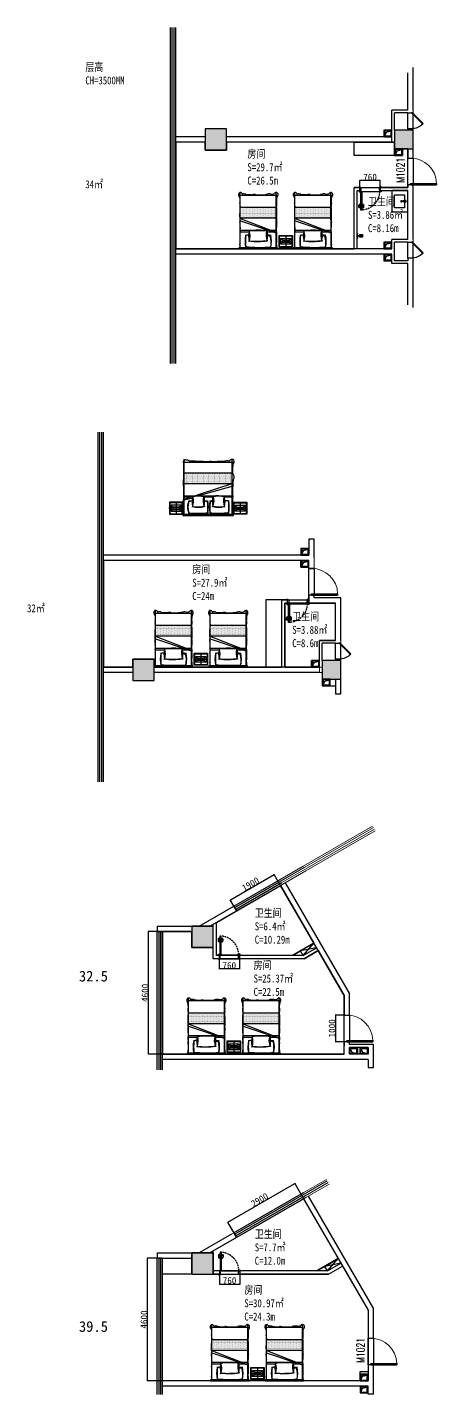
# Model space of a CAD drawing. Extents: x -153478 to 95136, y -45571 to 574449.
# Drawn here: x -72103 to -56765, y -45571 to 5682 of the extents above; entities that cross this region are included whole.
import ezdxf

# ---------------------------------------------------------------- set-up
doc = ezdxf.new("R2010")
doc.units = 0
doc.header["$LTSCALE"] = 10
doc.header["$MEASUREMENT"] = 0
doc.linetypes.add('DASHED', pattern=[19.05, 12.7, -6.35])
doc.layers.get('0').update_dxf_attribs({"linetype": 'CONTINUOUS'})
doc.layers.get('Defpoints').update_dxf_attribs({"color": 148, "linetype": 'CONTINUOUS'})
for name, color, linetype in [('A 固定家具', 43, 'CONTINUOUS'), ('A 新建墙体', 160, 'CONTINUOUS'), ('A 活动家具', 43, 'CONTINUOUS'), ('A 装饰完成面', 6, 'CONTINUOUS'), ('A建筑墙体', 160, 'CONTINUOUS'), ('A建筑窗户', 136, 'CONTINUOUS'), ('B门', 136, 'CONTINUOUS'), ('COLUMN', 9, 'CONTINUOUS'), ('C地面造型', 150, 'CONTINUOUS'), ('D天花造型', 114, 'CONTINUOUS'), ('PUB_HATCH', 251, 'CONTINUOUS'), ('WINDOW', 136, 'CONTINUOUS'), ('WINDOW_TEXT', 30, 'CONTINUOUS')]:
    doc.layers.add(name, color=color, linetype=linetype)
doc.layers.add('WALL', color=160, linetype='CONTINUOUS', lineweight=9)
doc.layers.add('填充', color=251, linetype='CONTINUOUS', lineweight=0)
doc.styles.add('-宋体', font='simhei.ttf', dxfattribs={"width": 0.8})
doc.styles.add('_TCH_WINDOW', font='SIMPLEX', dxfattribs={"height": 3.5, "bigfont": 'GBCBIG'})
doc.styles.get("Standard").update_dxf_attribs({"font": 'simhei.ttf'})
doc.styles.add('中文说明', font='simhei.ttf')
doc.dimstyles.get("Standard").update_dxf_attribs({"dimscale": 5, "dimtxt": 50, "dimasz": 1, "dimexe": 2.5, "dimexo": 3, "dimgap": 1.5, "dimtad": 1, "dimdec": 0, "dimzin": 0, "dimdsep": 46, "dimtxsty": 'Standard', "dimblk": 'ARCHTICK', "dimcen": 0.09, "dimadec": 0, "dimazin": 0, "dimtfac": 1, "dimtdec": 0, "dimtix": 1, "dimtmove": 2, "dimatfit": 3, "dimfxl": 1, "dimtolj": 1, "dimtzin": 0, "dimarcsym": 0})

# ---------------------------------------------------------------- blocks, each defined once
blk = doc.blocks.new('A$C653002DA')
at = {"color": 160}
for points in [[(0, 250), (0, 0), (300, 0), (300, 250)], [(30, 220), (30, 30), (270, 30), (270, 220)]]:
    blk.add_lwpolyline(points, close=True, dxfattribs=at)
at = {"color": 8}
blk.add_lwpolyline([(30, 30), (91, 175), (270, 220)], dxfattribs=at)
blk = doc.blocks.new('_FZH')
at = {"color": 160}
blk.add_lwpolyline([(-0.5, -0.5), (0.5, -0.5), (0.5, 0.5), (-0.5, 0.5)], close=True, dxfattribs=at)
at = {"layer": 'PUB_HATCH', "color": 8}
blk.add_solid([(-0.5, -0.5), (0.5, -0.5), (-0.5, 0.5), (0.5, 0.5)], dxfattribs=at)
blk = doc.blocks.new('$DorLib2D$00000001')
for p, q in [((0.45, 0.975), (0.5, 0.975)), ((0.45, 0), (0.45, 0.975)), ((0.5, 0), (0.5, 0.975)), ((0.5, 0), (0.45, 0))]:
    blk.add_line(p, q)
at = {"lineweight": 13}
blk.add_arc((0.475, 0), 0.975, 91.4693, 180, dxfattribs=at)
blk = doc.blocks.new('门把手01')
at = {"color": 8}
for p, q in [((-88, 103), (-88, 181)), ((-73, 123), (-73, 181)), ((-31, 88), (-73, 88)), ((-31, 113), (-63, 113)), ((33, 113), (65, 113)), ((33, 88), (75, 88)), ((75, 123), (75, 181)), ((90, 103), (90, 181))]:
    blk.add_line(p, q, dxfattribs=at)
for points in [[(-31, 73), (-31, 128), (-24, 128), (-24, 73)], [(33, 73), (33, 128), (26, 128), (26, 73)]]:
    blk.add_lwpolyline(points, close=True, dxfattribs=at)
for centre, radius, start, end in [((-38, 178), 50.5, 118.8609, 176.6301), ((-73, 103), 15, 180, 270), ((-20, 176), 53.5, 132.2484, 174.3866), ((-63, 123), 10, 180, 270), ((-59, 219), 4.64, 312.2484, 132.2484), ((61, 219), 4.64, 47.7516, 227.7516), ((22, 176), 53.5, 5.6134, 47.7516), ((40, 178), 50.5, 3.3699, 61.1391), ((65, 123), 10, 270, 0), ((75, 103), 15, 270, 0)]:
    blk.add_arc(centre, radius, start, end, dxfattribs=at)
blk = doc.blocks.new('门套1(可替换)')
at = {"layer": 'A 装饰完成面'}
blk.add_lwpolyline([(0, 0), (60, 0), (60, -20), (25, -20), (25, -20, 0.294316), (8, -14, -0.513708), (5, -13), (0, -13), (0, 0)], format="xyb", dxfattribs=at)
blk = doc.blocks.new('*U218')
at = {"layer": 'A 装饰完成面'}
for p, q in [((-30, 0), (-30, -150)), ((730, 0), (730, -150))]:
    blk.add_line(p, q, dxfattribs=at)
for points in [[(-30, -150), (10, -150), (10, -50), (0, -50), (0, 0), (-30, 0)], [(730, -150), (690, -150), (690, -50), (700, -50), (700, 0), (730, 0)]]:
    blk.add_lwpolyline(points, dxfattribs=at)
at = {"layer": 'B门'}
blk.add_lwpolyline([(0, 0), (45, 0), (45, 700), (0, 700)], close=True, dxfattribs=at)
at = {"layer": 'B门', "color": 8, "linetype": 'DASHED', "ltscale": 0.5}
blk.add_arc((0, 0), 700, 0, 90, dxfattribs=at)
at = {"layer": 'C地面造型'}
for p, q in [((0, 0), (700, 0)), ((0, -150), (690, -150))]:
    blk.add_line(p, q, dxfattribs=at)
at = {"layer": 'D天花造型'}
for p, q in [((0, 0), (700, 0)), ((0, -150), (690, -150))]:
    blk.add_line(p, q, dxfattribs=at)
at = {"layer": 'A 装饰完成面', "rotation": 180}
blk.add_blockref('门套1(可替换)', (0, 0), dxfattribs=at)
at = {"layer": 'A 装饰完成面', "xscale": -1, "rotation": 180}
blk.add_blockref('门套1(可替换)', (700, 0), dxfattribs=at)
at = {"layer": 'A 装饰完成面', "xscale": -1}
blk.add_blockref('门套1(可替换)', (0, -150), dxfattribs=at)
at = {"layer": 'A 装饰完成面'}
blk.add_blockref('门套1(可替换)', (700, -150), dxfattribs=at)
at = {"layer": 'B门', "rotation": 180}
blk.add_blockref('门把手01', (23, 700), dxfattribs=at)
blk = doc.blocks.new('*U133')
at = {"layer": 'A 装饰完成面'}
for p, q in [((-30, 0), (-30, -120)), ((730, 0), (730, -120))]:
    blk.add_line(p, q, dxfattribs=at)
for points in [[(-30, -120), (10, -120), (10, -50), (0, -50), (0, 0), (-30, 0)], [(730, -120), (690, -120), (690, -50), (700, -50), (700, 0), (730, 0)]]:
    blk.add_lwpolyline(points, dxfattribs=at)
at = {"layer": 'B门'}
blk.add_lwpolyline([(0, 0), (45, 0), (45, 700), (0, 700)], close=True, dxfattribs=at)
at = {"layer": 'B门', "color": 8, "linetype": 'DASHED', "ltscale": 0.5}
blk.add_arc((0, 0), 700, 0, 90, dxfattribs=at)
at = {"layer": 'C地面造型'}
for p, q in [((0, 0), (700, 0)), ((0, -120), (690, -120))]:
    blk.add_line(p, q, dxfattribs=at)
at = {"layer": 'D天花造型'}
for p, q in [((0, 0), (700, 0)), ((0, -120), (690, -120))]:
    blk.add_line(p, q, dxfattribs=at)
at = {"layer": 'A 装饰完成面', "rotation": 180}
blk.add_blockref('门套1(可替换)', (0, 0), dxfattribs=at)
at = {"layer": 'A 装饰完成面', "xscale": -1, "rotation": 180}
blk.add_blockref('门套1(可替换)', (700, 0), dxfattribs=at)
at = {"layer": 'A 装饰完成面', "xscale": -1}
blk.add_blockref('门套1(可替换)', (0, -120), dxfattribs=at)
at = {"layer": 'A 装饰完成面'}
blk.add_blockref('门套1(可替换)', (700, -120), dxfattribs=at)
at = {"layer": 'B门', "rotation": 180}
blk.add_blockref('门把手01', (23, 700), dxfattribs=at)
blk = doc.blocks.new('$DorLib2D$00000082')
for p, q in [((-0.207, 0.757), (-0.179, 0.785)), ((0.5, 0.05), (-0.207, 0.757)), ((0.528, 0.078), (-0.179, 0.785)), ((0.5, 0.05), (0.528, 0.078))]:
    blk.add_line(p, q)
blk.add_arc((0.5, 0.05), 1, 135, 180)
blk = doc.blocks.new('_ArchTick')
at = {"color": 0, "linetype": 'ByBlock', "const_width": 0.4}
blk.add_lwpolyline([(-0.5, -0.5), (0.5, 0.5)], dxfattribs=at)
blk = doc.blocks.new('*D350')
at = {"color": 0, "linetype": 'ByBlock', "lineweight": -2, "transparency": 16777216}
for p, q in [((-59640, -363), (-59640, -52)), ((-58880, -65), (-59640, -65)), ((-58880, -363), (-58880, -52))]:
    blk.add_line(p, q, dxfattribs=at)
at = {"layer": 'Defpoints', "color": 0, "linetype": 'ByBlock', "transparency": 16777216}
for p in [(-59640, -65), (-59640, -378), (-58880, -378)]:
    blk.add_point(p, dxfattribs=at)
at = {"color": 0, "linetype": 'ByBlock', "lineweight": -2, "transparency": 16777216, "xscale": 5, "yscale": 5, "zscale": 5}
for p, rotation in [((-59640, -65), 179.9999999999972), ((-58880, -65), 359.9999999999973)]:
    blk.add_blockref('_ArchTick', p, dxfattribs=dict(at, rotation=rotation))
at = {"color": 0, "linetype": 'ByBlock', "transparency": 16777216, "insert": (-59260, 69), "char_height": 250, "attachment_point": 5}
blk.add_mtext('\\A1;760', dxfattribs=at)
blk = doc.blocks.new('*D351')
at = {"color": 0, "linetype": 'ByBlock', "lineweight": -2, "transparency": 16777216}
for p, q in [((-67051, -28210), (-67572, -28210)), ((-67560, -32810), (-67560, -28210)), ((-67051, -32810), (-67572, -32810))]:
    blk.add_line(p, q, dxfattribs=at)
at = {"layer": 'Defpoints', "color": 0, "linetype": 'ByBlock', "transparency": 16777216}
for p in [(-67560, -28210), (-67036, -28210), (-67036, -32810)]:
    blk.add_point(p, dxfattribs=at)
at = {"color": 0, "linetype": 'ByBlock', "lineweight": -2, "transparency": 16777216, "xscale": 5, "yscale": 5, "zscale": 5}
for p, rotation in [((-67560, -28210), 90), ((-67560, -32810), 270)]:
    blk.add_blockref('_ArchTick', p, dxfattribs=dict(at, rotation=rotation))
at = {"color": 0, "linetype": 'ByBlock', "transparency": 16777216, "insert": (-67694, -30510), "char_height": 250, "attachment_point": 5, "rotation": 90}
blk.add_mtext('\\A1;4600', dxfattribs=at)
blk = doc.blocks.new('*D352')
at = {"color": 0, "linetype": 'ByBlock', "lineweight": -2, "transparency": 16777216}
for p, q in [((-64494, -27027), (-62849, -26077)), ((-62623, -26469), (-62855, -26067)), ((-64268, -27419), (-64500, -27017))]:
    blk.add_line(p, q, dxfattribs=at)
at = {"layer": 'Defpoints', "color": 0, "linetype": 'ByBlock', "transparency": 16777216}
for p in [(-62849, -26077), (-62615, -26482), (-64261, -27432)]:
    blk.add_point(p, dxfattribs=at)
at = {"color": 0, "linetype": 'ByBlock', "lineweight": -2, "transparency": 16777216, "xscale": 5, "yscale": 5, "zscale": 5}
for p, rotation in [((-62849, -26077), 30.00000008806573), ((-64494, -27027), 210.0000000880657)]:
    blk.add_blockref('_ArchTick', p, dxfattribs=dict(at, rotation=rotation))
at = {"color": 0, "linetype": 'ByBlock', "transparency": 16777216, "insert": (-63738, -26436), "char_height": 250, "attachment_point": 5, "rotation": 30}
blk.add_mtext('\\A1;1900', dxfattribs=at)
blk = doc.blocks.new('*D353')
at = {"color": 0, "linetype": 'ByBlock', "lineweight": -2, "transparency": 16777216}
for p, q in [((-64916, -29245), (-64916, -29626)), ((-64156, -29614), (-64916, -29614)), ((-64156, -29245), (-64156, -29626))]:
    blk.add_line(p, q, dxfattribs=at)
at = {"layer": 'Defpoints', "color": 0, "linetype": 'ByBlock', "transparency": 16777216}
for p in [(-64916, -29230), (-64916, -29614), (-64156, -29230)]:
    blk.add_point(p, dxfattribs=at)
at = {"color": 0, "linetype": 'ByBlock', "lineweight": -2, "transparency": 16777216, "xscale": 5, "yscale": 5, "zscale": 5}
for p, rotation in [((-64916, -29614), 180.0000000000028), ((-64156, -29614), 2.717825964282384e-12)]:
    blk.add_blockref('_ArchTick', p, dxfattribs=dict(at, rotation=rotation))
at = {"color": 0, "linetype": 'ByBlock', "transparency": 16777216, "insert": (-64536, -29480), "char_height": 250, "attachment_point": 5}
blk.add_mtext('\\A1;760', dxfattribs=at)
blk = doc.blocks.new('*D354')
at = {"color": 0, "linetype": 'ByBlock', "lineweight": -2, "transparency": 16777216}
for p, q in [((-60251, -31340), (-60564, -31340)), ((-60551, -31340), (-60551, -32340)), ((-60251, -32340), (-60564, -32340))]:
    blk.add_line(p, q, dxfattribs=at)
at = {"layer": 'Defpoints', "color": 0, "linetype": 'ByBlock', "transparency": 16777216}
for p in [(-60236, -31340), (-60551, -32340), (-60236, -32340)]:
    blk.add_point(p, dxfattribs=at)
at = {"color": 0, "linetype": 'ByBlock', "lineweight": -2, "transparency": 16777216, "xscale": 5, "yscale": 5, "zscale": 5}
for p, rotation in [((-60551, -31340), 90), ((-60551, -32340), 270)]:
    blk.add_blockref('_ArchTick', p, dxfattribs=dict(at, rotation=rotation))
at = {"color": 0, "linetype": 'ByBlock', "transparency": 16777216, "insert": (-60685, -31840), "char_height": 250, "attachment_point": 5, "rotation": 90}
blk.add_mtext('\\A1;1000', dxfattribs=at)
blk = doc.blocks.new('*D355')
at = {"color": 0, "linetype": 'ByBlock', "lineweight": -2, "transparency": 16777216}
for p, q in [((-67051, -40455), (-67610, -40455)), ((-67598, -45055), (-67598, -40455)), ((-67051, -45055), (-67610, -45055))]:
    blk.add_line(p, q, dxfattribs=at)
at = {"layer": 'Defpoints', "color": 0, "linetype": 'ByBlock', "transparency": 16777216}
for p in [(-67598, -40455), (-67036, -40455), (-67036, -45055)]:
    blk.add_point(p, dxfattribs=at)
at = {"color": 0, "linetype": 'ByBlock', "lineweight": -2, "transparency": 16777216, "xscale": 5, "yscale": 5, "zscale": 5}
for p, rotation in [((-67598, -40455), 90), ((-67598, -45055), 270)]:
    blk.add_blockref('_ArchTick', p, dxfattribs=dict(at, rotation=rotation))
at = {"color": 0, "linetype": 'ByBlock', "transparency": 16777216, "insert": (-67732, -42755), "char_height": 250, "attachment_point": 5, "rotation": 90}
blk.add_mtext('\\A1;4600', dxfattribs=at)
blk = doc.blocks.new('*D356')
at = {"color": 0, "linetype": 'ByBlock', "lineweight": -2, "transparency": 16777216}
for p, q in [((-64588, -39109), (-62076, -37659)), ((-61757, -38213), (-62083, -37649)), ((-64268, -39663), (-64594, -39099))]:
    blk.add_line(p, q, dxfattribs=at)
at = {"layer": 'Defpoints', "color": 0, "linetype": 'ByBlock', "transparency": 16777216}
for p in [(-62076, -37659), (-61749, -38226), (-64261, -39676)]:
    blk.add_point(p, dxfattribs=at)
at = {"color": 0, "linetype": 'ByBlock', "lineweight": -2, "transparency": 16777216, "xscale": 5, "yscale": 5, "zscale": 5}
for p, rotation in [((-62076, -37659), 29.99996785560417), ((-64588, -39109), 209.9999678556042)]:
    blk.add_blockref('_ArchTick', p, dxfattribs=dict(at, rotation=rotation))
at = {"color": 0, "linetype": 'ByBlock', "transparency": 16777216, "insert": (-63399, -38269), "char_height": 250, "attachment_point": 5, "rotation": 30}
blk.add_mtext('\\A1;2900', dxfattribs=at)
blk = doc.blocks.new('*D357')
at = {"color": 0, "linetype": 'ByBlock', "lineweight": -2, "transparency": 16777216}
for p, q in [((-64906, -41070), (-64906, -41437)), ((-64906, -41425), (-64146, -41425)), ((-64146, -41070), (-64146, -41437))]:
    blk.add_line(p, q, dxfattribs=at)
at = {"layer": 'Defpoints', "color": 0, "linetype": 'ByBlock', "transparency": 16777216}
for p in [(-64906, -41055), (-64146, -41055), (-64146, -41425)]:
    blk.add_point(p, dxfattribs=at)
at = {"color": 0, "linetype": 'ByBlock', "lineweight": -2, "transparency": 16777216, "xscale": 5, "yscale": 5, "zscale": 5, "rotation": 180}
blk.add_blockref('_ArchTick', (-64906, -41425), dxfattribs=at)
at = {"color": 0, "linetype": 'ByBlock', "lineweight": -2, "transparency": 16777216, "xscale": 5, "yscale": 5, "zscale": 5}
blk.add_blockref('_ArchTick', (-64146, -41425), dxfattribs=at)
at = {"color": 0, "linetype": 'ByBlock', "transparency": 16777216, "insert": (-64526, -41291), "char_height": 250, "attachment_point": 5}
blk.add_mtext('\\A1;760', dxfattribs=at)
blk = doc.blocks.new('600x450床头几')
at = {"layer": 'A 活动家具', "color": 8, "linetype": 'Continuous'}
for p, q in [((223, 0), (-323, 0)), ((-175, 45), (-240, 110)), ((-50, -190), (-50, 190)), ((75, 45), (140, 110)), ((-175, -45), (-240, -110)), ((75, -45), (140, -110))]:
    blk.add_line(p, q, dxfattribs=at)
at = {"layer": 'A 活动家具', "linetype": 'Continuous'}
for points in [[(200, 225), (200, -225), (-300, -225), (-300, 225)], [(180, 205), (180, -205), (-280, -205), (-280, 205)], [(140, -110), (-240, -110), (-240, 110), (140, 110)]]:
    blk.add_lwpolyline(points, close=True, dxfattribs=at)
at = {"layer": 'A 活动家具', "color": 8, "linetype": 'Continuous'}
blk.add_lwpolyline([(75, -45), (-175, -45), (-175, 45), (75, 45)], close=True, dxfattribs=at)
blk = doc.blocks.new('1800X2000床A')
at = {"layer": 'A 活动家具', "linetype": 'Continuous'}
h = blk.add_hatch(dxfattribs=at)
h.set_pattern_fill('DOTS', color=256, scale=20, angle=90, style=0)
h.set_pattern_definition([(90, (-37064.08, -174013.955), (-31.75, 15.875), [0, -31.75])])
h.paths.add_polyline_path([(-900, -572), (-900, -172), (900, -172), (900, -572)])
for p, q in [((-900, 980), (-900, -1090)), ((900, 980), (900, -1090)), ((-947, 340), (-611, 340)), ((-454, 290), (-947, 290)), ((403, 284), (-900, -79)), ((900, 411), (-897, -172)), ((263, 290), (-293, 290)), ((-170, 340), (140, 340)), ((900, 290), (425, 290)), ((900, 438), (586, 357)), ((656, 340), (900, 340)), ((900, -172), (-900, -172)), ((954, -980), (-947, -980)), ((900, -572), (-900, -572))]:
    blk.add_line(p, q, dxfattribs=at)
for points in [[(914, -523, 0.011501), (915, -658, -0.027887), (914, -812, 0.011645), (918, -984, -0.522577), (807, -1071, -0.144021), (749, -1047, 0.120265), (697, -1029, 0.023323), (628, -1023, -0.068959), (565, -1028, -0.011626), (431, -1017, -0.119793), (400, -1011, 0.046791), (291, -1013, -0.023628), (191, -1010, 0.055897), (-51, -1013, -0.053528), (-92, -1020, -0.053528), (-132, -1013, 0.055897), (-374, -1010, -0.187873), (-362, -1013, 0.036947), (-500, -1011, 0.036442), (-635, -1026, -0.141351), (-766, -1028, 0.342539), (-828, -1049, -0.123892), (-881, -1090, -0.37589), (-956, -1057, -0.329446), (-939, -932, 0.211134), (-922, -891, -0.024888), (-915, -754, 0.06219), (-910, -627, 0.218233), (-943, -511, -0.123513), (-964, -411, -0.129887), (-944, -315, 0.095063), (-924, -182, -0.016498), (-918, -32, 0.039412), (-910, 174, -0.025508), (-910, 328, 0.038458), (-913, 452, -0.058958), (-920, 589, -0.00267), (-915, 817, -0.013848), (-913, 980, -0.011292)], [(911, 980, -0.018567), (915, 762, -0.00267), (920, 533, -0.058958), (913, 396, 0.038458), (910, 273, -0.025508), (910, 118, 0.039412), (918, -88, -0.016498), (924, -238)], [(924, -238, 0.037552), (914, -523)]]:
    blk.add_lwpolyline(points, format="xyb", dxfattribs=at)
blk.add_lwpolyline([(-950, 1020), (-950, 980), (950, 980), (950, 1020), (-950, 1020), (-950, 980)], dxfattribs=at)
for centre, radius, start, end in [((444, 707), 1238, 170.1485, 190.6384), ((-379, -2732), 3664, 84.876, 96.3909), ((1854, 687), 2630, 174.4826, 185.0365), ((-408, -973), 1927, 79.5219, 101.0093), ((30, 506), 662, 163.9263, 197.1409), ((-426, -501), 1200, 76.8202, 99.5534), ((-1146, 492), 573, 340.1161, 22.5374), ((-405, -238), 949, 76.0297, 102.2512), ((259, 469), 481, 151.9201, 201.9524), ((-1668, 485), 1505, 353.1514, 7.5533), ((-561, 2819), 2357, 279.7319, 282.3002), ((-1148, 755), 1091, 346.1307, 9.5201), ((-1062, 703), 1018, 346.621, 13.2374), ((427, -2160), 3099, 84.0575, 98.1925), ((1936, 696), 1940, 173.0204, 186.6449), ((392, -1692), 2642, 82.6669, 98.5823), ((2201, 751), 2195, 175.1743, 187.1461), ((397, -501), 1200, 80.4466, 103.1798), ((1639, 485), 1505, 172.4467, 186.8486), ((-288, 469), 481, 338.0476, 28.0799), ((375, -238), 949, 77.7488, 103.9703), ((1117, 492), 573, 157.4626, 199.8839), ((-59, 506), 662, 342.8591, 16.0737), ((285, 707), 487, 329.872, 28.9386), ((-110, 718), 865, 345.0144, 14.054), ((-461, 2819), 2357, 262.1069, 265.8698), ((-372, 3643), 3190, 262.7818, 265.3485), ((-383, 2242), 1941, 262.7128, 276.541), ((-376, 1254), 970, 256.4986, 282.0521), ((-472, 3643), 3190, 275.562, 277.4104), ((393, 3966), 3498, 263.3537, 265.7442), ((430, 3708), 3235, 262.6102, 264.7442), ((353, 2242), 1941, 263.459, 277.2872), ((347, 1254), 970, 257.9479, 283.5014), ((330, 3708), 3235, 274.8347, 277.4934), ((293, 3966), 3498, 275.0712, 277.0989)]:
    blk.add_arc(centre, radius, start, end, dxfattribs=at)
blk = doc.blocks.new('1800X2000床组块A')
at = {"layer": 'A 活动家具', "color": 0, "linetype": 'Continuous'}
for name, p in [('600x450床头几', (-1150, 750)), ('1800X2000床A', (0, 0))]:
    blk.add_blockref(name, p, dxfattribs=at)
at = {"layer": 'A 活动家具', "color": 0, "linetype": 'Continuous', "xscale": -1}
blk.add_blockref('600x450床头几', (1150, 750), dxfattribs=at)
blk = doc.blocks.new('A$C009A5797')
at = {"layer": 'A 活动家具', "linetype": 'Continuous'}
h = blk.add_hatch(dxfattribs=at)
h.set_pattern_fill('DOTS', color=256, scale=20, style=0)
h.set_pattern_definition([(0, (-14785.876, -183188.47), (15.875, 31.75), [0, -31.75])])
h.paths.add_polyline_path([(673, -1541), (673, -1145), (-674, -1145), (-673, -1541)])
for p, q in [((725, 0), (-725, 0)), ((-675, -40), (-673, -2109)), ((675, -40), (675, -2109)), ((-676, -584), (698, -1046)), ((-674, -607), (697, -1140)), ((-343, -637), (-674, -637)), ((-672, -689), (685, -689)), ((683, -638), (343, -638)), ((-685, -1145), (697, -1145)), ((-700, -2000), (719, -2000)), ((-684, -1541), (673, -1541))]:
    blk.add_line(p, q, dxfattribs=at)
blk.add_lwpolyline([(-725, 0), (-725, -40), (725, -40), (725, 0)], dxfattribs=at)
for centre, radius, start, end in [((-116, -433), 578, 176.0367, 189.5331), ((20492, -724), 21187, 178.4924, 179.1043), ((-1576, -85), 892, 354.7592, 2.8818), ((514, -280), 1008, 166.7626, 193.379), ((-51, -6579), 6526, 85.2367, 93.8193), ((-12, -3494), 3464, 81.8348, 97.7717), ((600, -228), 1080, 170.4799, 193.8693), ((140, 3088), 3606, 260.1257, 262.1916), ((33, 4425), 4952, 264.086, 265.5621), ((55, -3054), 2771, 83.7476, 98.6202), ((1140, -496), 1490, 172.4467, 186.8486), ((-768, -511), 476, 338.0476, 28.0799), ((22, -2611), 2339, 82.2454, 98.8396), ((873, -488), 567, 157.4626, 199.8839), ((-292, -475), 655, 342.8591, 16.0737), ((222, 1100), 1618, 274.9667, 279.4861), ((152, 1590), 2117, 275.6883, 278.8235), ((-2123, -296), 2604, 354.9635, 5.5174), ((-728, -275), 1226, 349.3616, 9.8515), ((1454, -87), 771, 176.4761, 185.8829), ((116, -433), 578, 350.4669, 3.9633), ((-20492, -724), 21187, 0.8957, 1.5076), ((3140, -1251), 3839, 176.3593, 185.151), ((-1978, -857), 1296, 353.3302, 2.3581), ((-1479, -606), 797, 356.782, 5.5915), ((813, -727), 1498, 177.0776, 182.9224), ((-21, 3860), 4537, 265.7442, 274.7409), ((-22, 1704), 2398, 262.3807, 278.5331), ((1479, -606), 797, 174.4085, 183.218), ((1978, -857), 1296, 177.6419, 186.6698), ((-812, -727), 1498, 357.0776, 2.9224), ((-3140, -1251), 3839, 354.849, 3.6407), ((-636, -2026), 105, 135.7841, 208.7213), ((-749, -1913), 54.3, 313.7565, 1.4444), ((1981, -1910), 2676, 175.9562, 180.0281), ((-1190, -1640), 509, 350.7699, 5.0045), ((-484, -2398), 351, 87.7496, 109.6463), ((-404, -1777), 278, 256.2961, 291.056), ((-336, -1849), 191, 279.5483, 285.6762), ((-72, -4862), 2837, 86.4181, 94.2946), ((168, -1228), 805, 265.5439, 271.7242), ((274, -2953), 925, 86.5835, 95.0474), ((293, -2953), 924, 79.4443, 87.7924), ((531, -1822), 234, 252.8192, 285.0013), ((597, -2058), 11.2, 296.2206, 115.5926), ((1190, -1640), 509, 174.9955, 189.2301), ((-1981, -1910), 2676, 359.9719, 4.0438), ((749, -1913), 54.3, 178.5556, 226.2435), ((636, -2026), 105, 331.2787, 44.2159), ((-672, -2050), 61.1, 204.6552, 287.0582), ((-709, -1983), 137, 293.7061, 321.956), ((710, -1983), 137, 218.044, 246.2939), ((672, -2050), 61.1, 252.9418, 335.3448)]:
    blk.add_arc(centre, radius, start, end, dxfattribs=at)
blk = doc.blocks.new('A$C638F043B')
at = {"layer": 'A 活动家具', "color": 1, "linetype": 'Continuous'}
for p, q in [((225, 546), (225, 0)), ((415, 273), (35, 273)), ((180, 398), (115, 463)), ((180, 148), (115, 83)), ((270, 398), (335, 463)), ((270, 148), (335, 83))]:
    blk.add_line(p, q, dxfattribs=at)
at = {"layer": 'A 活动家具', "linetype": 'Continuous'}
for points in [[(0, 523), (450, 523), (450, 23), (0, 23)], [(20, 503), (430, 503), (430, 43), (20, 43)]]:
    blk.add_lwpolyline(points, close=True, dxfattribs=at)
at = {"layer": 'A 活动家具', "color": 1, "linetype": 'Continuous'}
for points in [[(335, 463), (335, 83), (115, 83), (115, 463)], [(270, 398), (270, 148), (180, 148), (180, 398)]]:
    blk.add_lwpolyline(points, close=True, dxfattribs=at)
blk = doc.blocks.new('A$C55013820')
at = {"layer": 'A 活动家具', "linetype": 'Continuous'}
for p, q in [((0, 380), (0, 0)), ((490, 380), (0, 380)), ((227, 394), (227, 307)), ((236, 325), (254, 325)), ((236, 298), (254, 298)), ((263, 394), (263, 307)), ((490, 0), (490, 380)), ((0, 0), (490, 0))]:
    blk.add_line(p, q, dxfattribs=at)
for centre, radius in [((245, 414), 27.6), ((245, 257), 23)]:
    blk.add_circle(centre, radius, dxfattribs=at)
for centre, start, end in [((236, 334), 180, 270), ((236, 307), 180, 270), ((254, 334), 270, 0), ((254, 307), 270, 0)]:
    blk.add_arc(centre, 9.18, start, end, dxfattribs=at)
blk = doc.blocks.new('4t3')
at = {"layer": 'A 活动家具', "ltscale": 0.25}
for p, q in [((-128375, 546245), (-128375, 546045)), ((-128175, 546245), (-128375, 546245)), ((-128375, 546045), (-128175, 546045)), ((-128351, 546221), (-128331, 546221)), ((-128351, 546201), (-128351, 546221)), ((-128331, 546201), (-128351, 546201)), ((-128351, 546177), (-128331, 546177)), ((-128351, 546157), (-128351, 546177)), ((-128331, 546157), (-128351, 546157)), ((-128351, 546133), (-128351, 546113)), ((-128331, 546133), (-128351, 546133)), ((-128351, 546113), (-128331, 546113)), ((-128351, 546089), (-128351, 546069)), ((-128331, 546089), (-128351, 546089)), ((-128351, 546069), (-128331, 546069)), ((-128331, 546221), (-128331, 546201)), ((-128331, 546177), (-128331, 546157)), ((-128331, 546113), (-128331, 546133)), ((-128331, 546069), (-128331, 546089)), ((-128307, 546221), (-128287, 546221)), ((-128307, 546201), (-128307, 546221)), ((-128287, 546201), (-128307, 546201)), ((-128307, 546177), (-128287, 546177)), ((-128307, 546157), (-128307, 546177)), ((-128287, 546157), (-128307, 546157)), ((-128307, 546133), (-128307, 546113)), ((-128287, 546133), (-128307, 546133)), ((-128307, 546113), (-128287, 546113)), ((-128307, 546089), (-128307, 546069)), ((-128287, 546089), (-128307, 546089)), ((-128307, 546069), (-128287, 546069)), ((-128287, 546221), (-128287, 546201)), ((-128287, 546177), (-128287, 546157)), ((-128287, 546113), (-128287, 546133)), ((-128287, 546069), (-128287, 546089)), ((-128263, 546221), (-128243, 546221)), ((-128263, 546201), (-128263, 546221)), ((-128243, 546201), (-128263, 546201)), ((-128263, 546177), (-128243, 546177)), ((-128263, 546157), (-128263, 546177)), ((-128243, 546157), (-128263, 546157)), ((-128263, 546133), (-128263, 546113)), ((-128243, 546133), (-128263, 546133)), ((-128263, 546113), (-128243, 546113)), ((-128263, 546089), (-128263, 546069)), ((-128243, 546089), (-128263, 546089)), ((-128263, 546069), (-128243, 546069)), ((-128243, 546221), (-128243, 546201)), ((-128243, 546177), (-128243, 546157)), ((-128243, 546113), (-128243, 546133)), ((-128243, 546069), (-128243, 546089)), ((-128219, 546221), (-128199, 546221)), ((-128219, 546201), (-128219, 546221)), ((-128199, 546201), (-128219, 546201)), ((-128219, 546177), (-128199, 546177)), ((-128219, 546157), (-128219, 546177)), ((-128199, 546157), (-128219, 546157)), ((-128219, 546133), (-128219, 546113)), ((-128199, 546133), (-128219, 546133)), ((-128219, 546113), (-128199, 546113)), ((-128219, 546089), (-128219, 546069)), ((-128199, 546089), (-128219, 546089)), ((-128219, 546069), (-128199, 546069)), ((-128199, 546221), (-128199, 546201)), ((-128199, 546177), (-128199, 546157)), ((-128199, 546113), (-128199, 546133)), ((-128199, 546069), (-128199, 546089)), ((-128175, 546045), (-128175, 546245)), ((-128015, 546165), (-128095, 546165)), ((-128095, 546165), (-128095, 546125)), ((-128095, 546125), (-128015, 546125)), ((-128015, 546165), (-128015, 546305)), ((-128015, 545985), (-128015, 546125)), ((-128005, 546315), (-128005, 546315)), ((-128005, 546188), (-128005, 546315)), ((-128005, 546125), (-128005, 546165)), ((-128005, 546102), (-128005, 545976)), ((-128005, 545975), (-128005, 545975)), ((-128001, 546318), (-127989, 546318)), ((-128001, 545972), (-127989, 545972)), ((-127985, 546145), (-127985, 546345)), ((-127985, 546145), (-127985, 545945)), ((-127981, 546348), (-127979, 546348)), ((-127981, 546203), (-127979, 546203)), ((-127981, 546088), (-127979, 546088)), ((-127981, 545941), (-127979, 545941)), ((-127979, 546203), (-127979, 546088)), ((-127975, 546303), (-127975, 546345)), ((-127975, 546303), (-127975, 546207)), ((-127975, 545987), (-127975, 546084)), ((-127975, 545987), (-127975, 545945))]:
    blk.add_line(p, q, dxfattribs=at)
for centre, radius, start, end in [((-128005, 546305), 10, 90, 180), ((-128005, 546305), 10, 90, 180), ((-128005, 545985), 10, 180, 270), ((-128001, 546314), 4, 90, 180), ((-128001, 545976), 4, 180, 270), ((-127989, 546314), 4, 360, 90), ((-127989, 545976), 4, 270, 360), ((-127981, 546344), 4, 90, 180), ((-127981, 546207), 4, 180, 270), ((-127981, 546084), 4, 90, 180), ((-127981, 545945), 4, 180, 270), ((-127979, 546344), 4, 360, 90), ((-127979, 546207), 4, 270, 360), ((-127979, 546084), 4, 360, 90), ((-127979, 545945), 4, 270, 360)]:
    blk.add_arc(centre, radius, start, end, dxfattribs=at)

msp = doc.modelspace()

# ---------------------------------------------------------------- linework, layer by layer
at = {"color": 8, "linetype": 'ByBlock'}
for p, q in [((-61767.9, -29110.3), (-61365.1, -28646.8)), ((-61265.1, -28820), (-61867.9, -28937.1))]:
    msp.add_line(p, q, dxfattribs=at)
for p, q in [((-65935.9, -41054.8), (-65935.9, -40254.8)), ((-65935.9, -40254.8), (-65135.9, -40254.8)), ((-65935.9, -41054.8), (-65935.9, -40254.8)), ((-65135.9, -40254.8), (-65135.9, -41054.8))]:
    msp.add_line(p, q)
at = {"linetype": 'ByBlock'}
for points in [[(-66539.9, 1381.6), (-66539.9, -2618.4), (-59859.9, -2618.4), (-59859.9, -318.4), (-57839.9, -318.4), (-57839.9, 1131.6), (-58039.9, 1131.6), (-58039.9, 881.6), (-58339.9, 881.6), (-58339.9, 1381.6), (-64639.9, 1381.6), (-64639.9, 1081.6), (-65439.9, 1081.6), (-65439.9, 1381.6), (-66539.9, 1381.6)], [(-61549.6, -14548.7), (-61849.6, -14548.7), (-61849.6, -14298.7), (-69249.6, -14298.7), (-69249.6, -18298.7), (-68149.6, -18298.7), (-68149.6, -17998.7), (-67349.6, -17998.7), (-67349.6, -18298.7), (-62569.6, -18298.7), (-62569.6, -15778.7), (-61549.6, -15778.7), (-61549.6, -14548.7)], [(-62449.6, -15898.7), (-62449.6, -18298.7), (-61449.6, -18298.7), (-61449.6, -18048.7), (-61149.6, -18048.7), (-61149.6, -17298.7), (-60549.6, -17298.7), (-60549.6, -15898.7), (-62449.6, -15898.7)], [(-65015.9, -29110.3), (-65015.9, -27867.8), (-62615.1, -26481.7), (-61365.1, -28646.8), (-62167.9, -29110.3), (-65015.9, -29110.3)], [(-67035.9, -28210.3), (-67035.9, -32810.3), (-60235.9, -32810.3), (-60235.9, -30602.6), (-61205.1, -28923.9), (-61735.8, -29230.3), (-65135.9, -29230.3), (-65135.9, -28810.3), (-65935.9, -28810.3), (-65935.9, -28210.3), (-67035.9, -28210.3)], [(-65135.9, -40934.8), (-65135.9, -40181.6), (-61749.1, -38226.2), (-60452.9, -40471.3), (-61255.7, -40934.8), (-65135.9, -40934.8)], [(-60292.9, -40748.4), (-59336.1, -42405.6), (-59335.9, -44804.8), (-59636.1, -44804.8), (-59636.1, -45054.8), (-67035.9, -45054.8), (-67035.9, -40454.8), (-65935.9, -40454.8), (-65935.9, -41054.8), (-60823.6, -41054.8), (-60292.9, -40748.4)]]:
    msp.add_lwpolyline(points, dxfattribs=at)
for points in [[(-58339.9, 881.6), (-59859.9, 881.6), (-59859.9, 1381.6), (-58339.9, 1381.6)], [(-63169.6, -18298.7), (-62569.6, -18298.7), (-62569.6, -15778.7), (-63169.6, -15778.7)], [(-67035.9, -40454.8), (-65935.9, -40454.8), (-65935.9, -41054.8), (-67035.9, -41054.8)]]:
    msp.add_lwpolyline(points, close=True, dxfattribs=at)
at = {"layer": 'A 固定家具', "color": 8, "linetype": 'ByBlock'}
for p, q in [((-60855.7, -40934.8), (-60452.9, -40471.3)), ((-60352.9, -40644.5), (-60955.7, -40761.6))]:
    msp.add_line(p, q, dxfattribs=at)
at = {"layer": 'A 新建墙体'}
for p, q in [((-59639.9, -318.4), (-59859.9, -318.4)), ((-59859.9, -2618.4), (-59859.9, -318.4)), ((-59739.9, -438.4), (-59639.9, -438.4)), ((-59739.9, -2618.4), (-59739.9, -438.4)), ((-59639.9, -438.4), (-59639.9, -318.4)), ((-57839.9, -318.4), (-58879.9, -318.4)), ((-58879.9, -318.4), (-58879.9, -438.4)), ((-58879.9, -438.4), (-57839.9, -438.4)), ((-62349.6, -15778.7), (-62569.6, -15778.7)), ((-62569.6, -18298.7), (-62569.6, -15778.7)), ((-62349.6, -15898.7), (-62349.6, -15778.7)), ((-61549.6, -15778.7), (-61589.6, -15778.7)), ((-61589.6, -15778.7), (-61589.6, -15898.7)), ((-62449.6, -15898.7), (-62349.6, -15898.7)), ((-62449.6, -18298.7), (-62449.6, -15898.7)), ((-65135.9, -29230.3), (-65135.9, -27937.1)), ((-65015.9, -29110.3), (-65015.9, -27867.8)), ((-64915.9, -29110.3), (-65015.9, -29110.3)), ((-64915.9, -29110.3), (-64915.9, -29230.3)), ((-61767.9, -29110.3), (-64155.9, -29110.3)), ((-64155.9, -29110.3), (-64155.9, -29230.3)), ((-62167.9, -29110.3), (-61867.9, -28937.1)), ((-61767.9, -29110.3), (-61867.9, -28937.1)), ((-61767.9, -29110.3), (-61265.1, -28820)), ((-61735.8, -29230.3), (-61205.1, -28923.9)), ((-64915.9, -29230.3), (-65135.9, -29230.3)), ((-61735.8, -29230.3), (-64155.9, -29230.3)), ((-64905.9, -40934.8), (-65135.9, -40934.8)), ((-64905.9, -40934.8), (-64905.9, -41054.8)), ((-60855.7, -40934.8), (-64145.9, -40934.8)), ((-64145.9, -40934.8), (-64145.9, -41054.8)), ((-61255.7, -40934.8), (-60955.7, -40761.6)), ((-60855.7, -40934.8), (-60955.7, -40761.6)), ((-60855.7, -40934.8), (-60352.9, -40644.5)), ((-60823.6, -41054.8), (-60292.9, -40748.4)), ((-64905.9, -41054.8), (-65135.9, -41054.8)), ((-60823.6, -41054.8), (-64145.9, -41054.8))]:
    msp.add_line(p, q, dxfattribs=at)
at = {"layer": 'A 活动家具'}
msp.add_lwpolyline([(-57839.9, -438.4), (-58439.9, -438.4), (-58439.9, -1238.4), (-57839.9, -1238.4)], close=True, dxfattribs=at)
at = {"layer": 'A 装饰完成面', "linetype": 'ByBlock'}
for p, q in [((-61867.9, -28937.1), (-61365.1, -28646.8)), ((-60955.7, -40761.6), (-60452.9, -40471.3))]:
    msp.add_line(p, q, dxfattribs=at)
at = {"layer": 'A 装饰完成面'}
msp.add_lwpolyline([(-59636.1, -45054.8), (-59636.1, -44704.8), (-59336.3, -44704.8)], dxfattribs=at)
at = {"layer": 'A建筑墙体'}
for p, q in [((-57639.9, 2581.6), (-57639.9, 4181.6)), ((-57839.9, 2581.6), (-57839.9, 3981.6)), ((-57839.9, 2581.6), (-58439.9, 2581.6)), ((-58439.9, 1581.6), (-58439.9, 2581.6)), ((-57839.9, 2481.6), (-58339.9, 2481.6)), ((-58339.9, 1831.6), (-58339.9, 2481.6)), ((-57839.9, 2481.6), (-57639.9, 2481.6)), ((-65439.9, 1581.6), (-66539.9, 1581.6)), ((-58439.9, 1581.6), (-64639.9, 1581.6)), ((-58439.9, 1381.6), (-58439.9, 1581.6)), ((-57639.9, 1881.6), (-57839.9, 1881.6)), ((-57839.9, 1881.6), (-57839.9, 1831.6)), ((-57639.9, 1831.6), (-57639.9, 1881.6)), ((-65439.9, 1381.6), (-66539.9, 1381.6)), ((-58339.9, 1381.6), (-64639.9, 1381.6)), ((-57839.9, 1131.6), (-57839.9, 781.6)), ((-57639.9, 781.6), (-57639.9, 1131.6)), ((-57839.9, 781.6), (-57639.9, 781.6)), ((-57839.9, -218.4), (-57839.9, -318.4)), ((-57839.9, -2268.4), (-57839.9, -438.4)), ((-57639.9, -418.4), (-57639.9, -218.4)), ((-57639.9, -2268.4), (-57639.9, -418.4)), ((-57839.9, -2268.4), (-58439.9, -2268.4)), ((-58439.9, -2618.4), (-58439.9, -2268.4)), ((-57839.9, -2368.4), (-58339.9, -2368.4)), ((-58339.9, -2718.4), (-58339.9, -2368.4)), ((-57839.9, -2368.4), (-57639.9, -2368.4)), ((-58439.9, -2618.4), (-66539.9, -2618.4)), ((-58439.9, -2818.4), (-66539.9, -2818.4)), ((-58439.9, -3168.4), (-58439.9, -2818.4)), ((-58339.9, -3068.4), (-58339.9, -2718.4)), ((-57839.9, -3068.4), (-58339.9, -3068.4)), ((-57639.9, -2968.4), (-57839.9, -2968.4)), ((-57839.9, -2968.4), (-57839.9, -3068.4)), ((-57639.9, -3168.4), (-57639.9, -2968.4)), ((-57839.9, -3168.4), (-58439.9, -3168.4)), ((-57839.9, -4718.4), (-57839.9, -3168.4)), ((-57639.9, -4818.4), (-57639.9, -3168.4)), ((-61349.8, -13498.7), (-61549.8, -13498.7)), ((-61549.8, -13498.7), (-61549.8, -14098.7)), ((-61349.8, -14198.7), (-61349.8, -13498.7)), ((-61549.8, -14098.7), (-69249.6, -14098.7)), ((-61549.8, -14298.7), (-69249.6, -14298.7)), ((-61349.6, -14598.7), (-61549.6, -14598.7)), ((-61349.6, -15598.7), (-61549.6, -15598.7)), ((-61549.6, -15598.7), (-61549.6, -15898.7)), ((-61349.6, -15698.7), (-61349.6, -15598.7)), ((-60349.6, -15698.7), (-61349.6, -15698.7)), ((-60349.6, -17298.7), (-60349.6, -15698.7)), ((-61589.6, -15898.7), (-60549.6, -15898.7)), ((-60549.6, -17298.7), (-60549.6, -15898.7)), ((-60549.6, -17298.7), (-61149.6, -17298.7)), ((-61149.6, -18298.7), (-61149.6, -17298.7)), ((-60549.6, -17398.7), (-61049.6, -17398.7)), ((-61049.6, -18048.7), (-61049.6, -17398.7)), ((-60549.6, -17398.7), (-60349.6, -17398.7)), ((-68149.6, -18298.7), (-69249.6, -18298.7)), ((-61149.6, -18298.7), (-67349.6, -18298.7)), ((-60349.6, -17998.7), (-60549.6, -17998.7)), ((-60549.6, -17998.7), (-60549.6, -18048.7)), ((-60349.6, -18048.7), (-60349.6, -17998.7)), ((-68149.6, -18498.7), (-69249.6, -18498.7)), ((-62849.6, -18498.7), (-67349.6, -18498.7)), ((-61149.6, -18498.7), (-62849.6, -18498.7)), ((-60549.6, -18748.7), (-60549.6, -19298.7)), ((-60349.6, -19298.7), (-60349.6, -18748.7)), ((-60549.6, -19298.7), (-60349.6, -19298.7)), ((-61205.1, -28923.9), (-62615.1, -26481.7)), ((-62441.9, -26381.7), (-60035.9, -30549)), ((-65662.7, -28010.3), (-64360.5, -27258.5)), ((-65262.7, -28010.3), (-64260.5, -27431.7)), ((-64360.5, -27258.5), (-64260.5, -27431.7)), ((-67235.9, -28010.3), (-65135.9, -28010.3)), ((-67235.9, -28010.3), (-67235.9, -28210.3)), ((-67235.9, -28210.3), (-65935.9, -28210.3)), ((-61205.1, -28923.9), (-60235.9, -30602.6)), ((-60235.9, -30602.6), (-60235.9, -31340.3)), ((-60035.9, -31340.3), (-60035.9, -30549)), ((-60035.9, -32340.3), (-60235.9, -32340.3)), ((-60235.9, -32340.3), (-60235.9, -32500.3)), ((-60035.9, -32440.3), (-60035.9, -32340.3)), ((-59135.9, -32440.3), (-60035.9, -32440.3)), ((-60035.9, -32810.3), (-60035.9, -32560.3)), ((-59335.9, -32560.3), (-60035.9, -32560.3)), ((-59335.9, -32810.3), (-59335.9, -32560.3)), ((-59135.9, -32910.3), (-59135.9, -32440.3)), ((-60235.9, -32810.3), (-67035.9, -32810.3)), ((-60135.9, -33010.3), (-67035.9, -33010.3)), ((-59335.9, -33010.3), (-60135.9, -33010.3)), ((-59335.9, -32810.3), (-60035.9, -32810.3)), ((-59335.9, -33010.3), (-59335.9, -33310.3)), ((-59335.9, -33310.3), (-59135.9, -33310.3)), ((-59135.9, -33310.3), (-59135.9, -32910.3)), ((-61749.1, -38226.2), (-59336.1, -42405.6)), ((-61575.9, -38126.2), (-59136.1, -42352)), ((-64448.4, -39553.7), (-65662.7, -40254.8)), ((-64260.5, -39676.2), (-65262.7, -40254.8)), ((-64260.5, -39676.2), (-64360.5, -39503)), ((-67235.9, -40254.8), (-67135.9, -40254.8)), ((-67235.9, -40254.8), (-67235.9, -40454.8)), ((-67135.9, -40254.8), (-65662.7, -40254.8)), ((-67135.9, -40454.8), (-65935.9, -40454.8)), ((-65135.9, -41054.8), (-65135.9, -40181.6)), ((-59336.1, -42405.6), (-59336.1, -43454.8)), ((-59136.1, -43454.8), (-59136.1, -42352)), ((-59336.1, -43454.8), (-59136.1, -43454.8)), ((-59136.1, -44454.8), (-59336.1, -44454.8)), ((-59336.1, -44454.8), (-59336.1, -45054.8)), ((-59136.1, -45154.8), (-59136.1, -44454.8)), ((-59336.1, -45054.8), (-67035.9, -45054.8)), ((-59336.1, -45254.8), (-67035.9, -45254.8)), ((-59336.1, -45554.8), (-59336.1, -45254.8)), ((-59135.9, -45554.8), (-59335.9, -45554.8)), ((-59136.1, -45554.8), (-59136.1, -45154.8))]:
    msp.add_line(p, q, dxfattribs=at)
at = {"layer": 'A建筑墙体', "color": 6}
msp.add_line((-60749.6, -18998.7), (-60549.6, -18998.7), dxfattribs=at)
at = {"layer": 'A建筑窗户', "color": 136}
for p, q in [((-66739.9, 1481.6), (-66739.9, 5681.6)), ((-66673.3, 1481.6), (-66673.3, 5681.6)), ((-66606.6, 1481.6), (-66606.6, 5681.6)), ((-66539.9, 1481.6), (-66539.9, 5681.6)), ((-66739.9, -2718.4), (-66739.9, 1481.6)), ((-66673.3, -2718.4), (-66673.3, 1481.6)), ((-66606.6, -2718.4), (-66606.6, 1481.6)), ((-66539.9, -2718.4), (-66539.9, 1481.6)), ((-66739.9, -6918.4), (-66739.9, -2718.4)), ((-66673.3, -6918.4), (-66673.3, -2718.4)), ((-66606.6, -6918.4), (-66606.6, -2718.4)), ((-66539.9, -6918.4), (-66539.9, -2718.4)), ((-69449.6, -14198.7), (-69449.6, -9498.9)), ((-69383, -14198.7), (-69383, -9498.7)), ((-69316.3, -14198.7), (-69316.3, -9498.7)), ((-69249.6, -14198.7), (-69249.6, -9498.7)), ((-69449.6, -18398.7), (-69449.6, -14198.7)), ((-69383, -18398.7), (-69383, -14198.7)), ((-69316.3, -18398.7), (-69316.3, -14198.7)), ((-69249.6, -18398.7), (-69249.6, -14198.7)), ((-69449.6, -22598.7), (-69449.6, -18398.7)), ((-69383, -22598.7), (-69383, -18398.7)), ((-69316.3, -22598.7), (-69316.3, -18398.7)), ((-69249.6, -22598.7), (-69249.6, -18398.7)), ((-64360.5, -27258.5), (-62628.5, -26258.5)), ((-64327.2, -27316.2), (-62595.2, -26316.2)), ((-64293.9, -27374), (-62561.8, -26374)), ((-64260.5, -27431.7), (-62528.5, -26431.7)), ((-67235.9, -33392.5), (-67235.9, -28210.3)), ((-67169.2, -33392.5), (-67169.2, -28210.3)), ((-67102.6, -33392.5), (-67102.6, -28210.3)), ((-67035.9, -33392.5), (-67035.9, -28210.3)), ((-61762.5, -38003), (-64360.5, -39503)), ((-61729.1, -38060.8), (-64327.2, -39560.8)), ((-61695.8, -38118.5), (-64293.9, -39618.5)), ((-61662.5, -38176.2), (-64260.5, -39676.2)), ((-67235.9, -45570.6), (-67235.9, -40454.9)), ((-67169.2, -45570.6), (-67169.2, -40454.8)), ((-67102.6, -45570.6), (-67102.6, -40454.8)), ((-67035.9, -45570.6), (-67035.9, -40454.8))]:
    msp.add_line(p, q, dxfattribs=at)
at = {"layer": 'B门'}
for p, q in [((-57839.9, -2968.4), (-57839.9, -2368.4)), ((-57639.9, -2968.4), (-57639.9, -2368.4)), ((-60549.6, -17998.7, 300), (-60549.6, -17398.7, 300)), ((-60349.6, -17998.7, 300), (-60349.6, -17398.7, 300))]:
    msp.add_line(p, q, dxfattribs=at)
at = {"layer": 'C地面造型', "linetype": 'ByBlock'}
for points in [[(-57839.9, 781.6), (-57639.9, 781.6), (-57639.9, -218.4), (-57839.9, -218.4)], [(-61549.8, -14598.7), (-61349.6, -14598.7), (-61349.6, -15598.7), (-61549.8, -15598.7)], [(-60235.9, -31340.3), (-60035.9, -31340.3), (-60035.9, -32340.3), (-60235.9, -32340.3)], [(-59336.1, -43454.8), (-59136.1, -43454.8), (-59136.1, -44454.8), (-59336.1, -44454.8)]]:
    msp.add_lwpolyline(points, close=True, dxfattribs=at)
at = {"layer": 'D天花造型', "linetype": 'ByBlock'}
msp.add_lwpolyline([(-61549.6, -14598.7), (-61349.6, -14598.7), (-61349.6, -15598.7), (-61549.6, -15598.7)], close=True, dxfattribs=at)
at = {"layer": 'WALL'}
for p, q in [((-57639.9, 2481.6), (-57639.9, 2581.6)), ((-59589.9, 1381.6), (-59689.9, 1381.6)), ((-59589.9, 1381.6), (-59489.9, 1381.6)), ((-57639.9, -218.4), (-57839.9, -218.4)), ((-57639.9, -2368.4), (-57639.9, -2268.4)), ((-61549.8, -14598.7), (-61549.8, -14298.7)), ((-61349.8, -14598.7), (-61349.8, -14198.7)), ((-62569.6, -18298.7), (-62569.6, -15898.7)), ((-60549.6, -15898.7), (-61549.6, -15898.7)), ((-60349.6, -17398.7), (-60349.6, -17298.7)), ((-68149.6, -18298.7), (-69249.6, -18298.7)), ((-61149.6, -18298.7), (-62749.6, -18298.7)), ((-61049.6, -18298.7), (-61149.6, -18298.7)), ((-61149.6, -18498.7), (-61149.6, -18298.7)), ((-61049.6, -18498.7), (-61149.6, -18498.7)), ((-65135.9, -28810.3), (-65135.9, -29110.3)), ((-60235.9, -31340.3), (-60035.9, -31340.3)), ((-60235.9, -32810.3), (-60235.9, -32500.3)), ((-64360.5, -39503), (-64448.4, -39553.7)), ((-64260.5, -39676.2), (-64261.8, -39676.9)), ((-67235.9, -40454.8), (-67135.9, -40454.8))]:
    msp.add_line(p, q, dxfattribs=at)
at = {"layer": 'WALL', "color": 136}
for p, q in [((-61762.5, -25758.5), (-59164.4, -24258.5)), ((-61729.1, -25816.2), (-59131.1, -24316.2)), ((-61695.8, -25874), (-59097.7, -24374)), ((-61662.5, -25931.7), (-59064.4, -24431.7)), ((-62628.5, -26258.5), (-61762.5, -25758.5)), ((-62595.2, -26316.2), (-61729.1, -25816.2)), ((-62561.8, -26374), (-61695.8, -25874)), ((-62528.5, -26431.7), (-61662.5, -25931.7)), ((-60896.4, -37503), (-61762.5, -38003)), ((-60863.1, -37560.8), (-61729.1, -38060.8)), ((-60829.8, -37618.5), (-61695.8, -38118.5)), ((-60796.4, -37676.2), (-61662.5, -38176.2))]:
    msp.add_line(p, q, dxfattribs=at)
at = {"layer": 'WINDOW'}
for p, q in [((-57839.9, 1881.6, 300), (-57839.9, 2481.6, 300)), ((-57639.9, 1881.6, 300), (-57639.9, 2481.6, 300))]:
    msp.add_line(p, q, dxfattribs=at)
at = {"layer": '填充'}
msp.add_line((-65935.9, -41054.8), (-65135.9, -41054.8), dxfattribs=at)

# ---------------------------------------------------------------- block references
at = {"xscale": -1, "rotation": 180}
for p in [(-59609.9, -468.4), (-62319.6, -15928.7)]:
    msp.add_blockref('*U218', p, dxfattribs=at)
at = {"linetype": 'ByBlock', "rotation": 90}
for p in [(-62147.6, -2565.1), (-65323.7, -18232.3), (-64090.4, -32757), (-63211.3, -45001.5)]:
    msp.add_blockref('A$C638F043B', p, dxfattribs=at)
for name, p in [('*U218', (-64885.9, -29080.3)), ('*U133', (-64875.9, -40934.8))]:
    msp.add_blockref(name, p)
at = {"layer": 'A 活动家具'}
for name, p, rotation in [('A$C009A5797', (-63448.5, -2618.4), 180.0000000298938), ('A$C009A5797', (-61398.5, -2618.4), 180.0000000298938), ('1800X2000床组块A', (-65328.3, -11594.9), 180.0000000288751), ('A$C009A5797', (-66624.6, -18285.6), 180.0000000298938), ('A$C009A5797', (-64574.6, -18285.6), 180.0000000298938), ('A$C009A5797', (-65391.3, -32810.3), 180.0000000298938), ('A$C009A5797', (-63341.3, -32810.3), 180.0000000298938), ('A$C009A5797', (-64512.2, -45054.8), 180.0000000298938), ('A$C009A5797', (-62462.2, -45054.8), 180.0000000298938)]:
    msp.add_blockref(name, p, dxfattribs=dict(at, rotation=rotation))
at = {"layer": 'A 活动家具', "xscale": -1, "rotation": 270}
msp.add_blockref('A$C55013820', (-58344.2, -1083.4), dxfattribs=at)
at = {"layer": 'A 活动家具', "xscale": -0.5, "yscale": 0.5, "zscale": 0.5}
msp.add_blockref('4t3', (-123732.3, -275207.2), dxfattribs=at)
at = {"layer": 'A建筑墙体'}
for p in [(-58739.9, 1581.6), (-58339.9, 881.6), (-58739.9, -2618.4), (-58739.9, -3068.4), (-61849.6, -14098.7, 0), (-61849.6, -14548.7), (-61449.6, -18298.7), (-61049.6, -18998.7), (-59635.9, -45054.8, 0), (-59635.9, -45504.8)]:
    msp.add_blockref('A$C653002DA', p, dxfattribs=at)
at = {"layer": 'A建筑墙体', "color": 3, "xscale": 700.0000000003163, "yscale": 699.9992202254759, "zscale": 699.9992202254759, "rotation": 269.9999999464082}
msp.add_blockref('_FZH', (-57989.9, 1481.6), dxfattribs=at)
at = {"layer": 'A建筑墙体', "xscale": -1, "rotation": 180}
for p in [(-60035.9, -32560.3), (-59635.9, -32560.3)]:
    msp.add_blockref('A$C653002DA', p, dxfattribs=at)
at = {"layer": 'B门'}
ref = msp.add_blockref('$DorLib2D$00000001', (-57739.9, 281.6), dxfattribs=dict(at, xscale=1000, yscale=1000, zscale=-1000, rotation=270.0000001188559))
ref.add_attrib('A', 'M1021', (-57971.1, -143.4), dxfattribs={"layer": 'WINDOW_TEXT', "height": 297.5, "rotation": 90, "style": '_TCH_WINDOW', "width": 0.705882})
for name, p, xscale, yscale, zscale, rotation in [('$DorLib2D$00000082', (-57739.9, -2668.4), 600, -600, 600, 89.99999988117006), ('$DorLib2D$00000001', (-61449.6, -15098.7), -1000.000000000001, -1000.000000000001, -1000.000000000001, 90.00000418988253), ('$DorLib2D$00000082', (-60449.6, -17698.7), 600, -600, 600, 90.0000041898193), ('$DorLib2D$00000001', (-60135.9, -31840.3), -999.9999999999991, -999.9999999999991, -999.9999999999991, 89.99999860981028)]:
    msp.add_blockref(name, p, dxfattribs=dict(at, xscale=xscale, yscale=yscale, zscale=zscale, rotation=rotation))
ref = msp.add_blockref('$DorLib2D$00000001', (-59236.1, -43954.8), dxfattribs=dict(at, xscale=999.9999999999999, yscale=999.9999999999999, zscale=-999.9999999999999, rotation=269.9999957922109))
ref.add_attrib('A', 'M1021', (-59467.2, -44379.8), dxfattribs={"layer": 'WINDOW_TEXT', "height": 297.5, "rotation": 90, "style": '_TCH_WINDOW', "width": 0.705882})
at = {"layer": 'COLUMN', "color": 3}
for p, xscale, yscale, zscale, rotation in [((-65039.9, 1481.6), 799.9999999986271, 799.9962022249175, 799.9962022249176, 269.9999999463837), ((-67749.6, -18398.7), 799.9999999986271, 799.9962022249176, 799.9962022249176, 270.0000000331596), ((-60699.6, -18398.7), 700.0000000003164, 699.9992202254759, 699.9992202254759, 270.0000000331842), ((-65535.9, -40654.8), 800.0011635238579, 800.000783157599, 800.0007831575989, 270.0000000510799)]:
    msp.add_blockref('_FZH', p, dxfattribs=dict(at, xscale=xscale, yscale=yscale, zscale=zscale, rotation=rotation))
at = {"layer": 'COLUMN', "color": 3, "xscale": 799.9975859131664, "yscale": 800.0034045621287, "zscale": 800.0034045621287}
msp.add_blockref('_FZH', (-65535.9, -28410.3), dxfattribs=at)
at = {"layer": 'WINDOW', "xscale": 600.0000000000009, "yscale": -600, "zscale": 600.0000000000009, "rotation": 90.00000410304331}
msp.add_blockref('$DorLib2D$00000082', (-57739.9, 2181.6), dxfattribs=at)

# ---------------------------------------------------------------- texts
at = {"char_height": 300, "attachment_point": 1, "style": '-宋体'}
for s, insert in [('层高CH=3500MM', (-69929.3, 4342.5)), ('房间\\PS=29.7㎡\\PC=26.5m', (-63855.7, 1089.7)), ('34㎡', (-69929.3, -51.6)), ('卫生间S=3.86㎡\\PC=8.16m', (-59339.1, -695.1)), ('房间\\PS=27.9㎡\\PC=24m', (-65923.3, -14484.2)), ('32㎡', (-72113.8, -15944.8)), ('卫生间S=3.88㎡\\PC=8.6m', (-62176.8, -16251.4)), ('卫生间\\PS=6.4㎡\\PC=10.29m', (-63581.7, -27365.2)), ('房间\\PS=25.37㎡\\PC=22.5m', (-63624.9, -29321.6)), ('卫生间\\PS=7.7㎡\\PC=12.0m', (-63581.7, -39400.4)), ('房间\\PS=30.97㎡\\PC=24.3m', (-63971.4, -41493.7))]:
    msp.add_mtext_dynamic_manual_height_columns(s, width=1900, gutter_width=300, heights=[0], dxfattribs=dict(at, insert=insert))
at = {"linetype": 'ByBlock', "char_height": 400, "attachment_point": 1, "style": '中文说明'}
for s, insert in [('32.5', (-70171.4, -29682.4)), ('39.5', (-70171.4, -42816.5))]:
    msp.add_mtext_dynamic_manual_height_columns(s, width=1502.337, gutter_width=15, heights=[0], dxfattribs=dict(at, insert=insert))

# ---------------------------------------------------------------- dimensions: what is measured, and where the dimension line sits
at = {"linetype": 'ByBlock'}
for p1, p2, distance, picture, middle in [((-58879.9, -378.4), (-59639.9, -378.4), -313.5, '*D350', (-59259.9, 69)), ((-64260.5, -27431.7), (-62615.1, -26481.7), 466.8, '*D352', (-63738.2, -26436.4)), ((-67035.9, -32810.3), (-67035.9, -28210.3), 523.7, '*D351', (-67693.5, -30510.3)), ((-64155.9, -29230.3), (-64915.9, -29230.3), 383.5, '*D353', (-64535.9, -29479.9)), ((-60235.9, -31340.3), (-60235.9, -32340.3), -315.2, '*D354', (-60685, -31840.3)), ((-64260.5, -39676.2), (-61749.1, -38226.2), 654.4, '*D356', (-63399, -38268.5)), ((-67035.9, -45054.8), (-67035.9, -40454.8), 561.8, '*D355', (-67731.6, -42754.8)), ((-64905.9, -41054.8), (-64145.9, -41054.8), -369.7, '*D357', (-64525.9, -41290.6))]:
    dim = msp.add_aligned_dim(p1=p1, p2=p2, distance=distance, dimstyle='Standard', dxfattribs=at)
    dim.commit()
    dim.dimension.update_dxf_attribs({"geometry": picture, "text_midpoint": middle})

doc.saveas('drawing.dxf')
